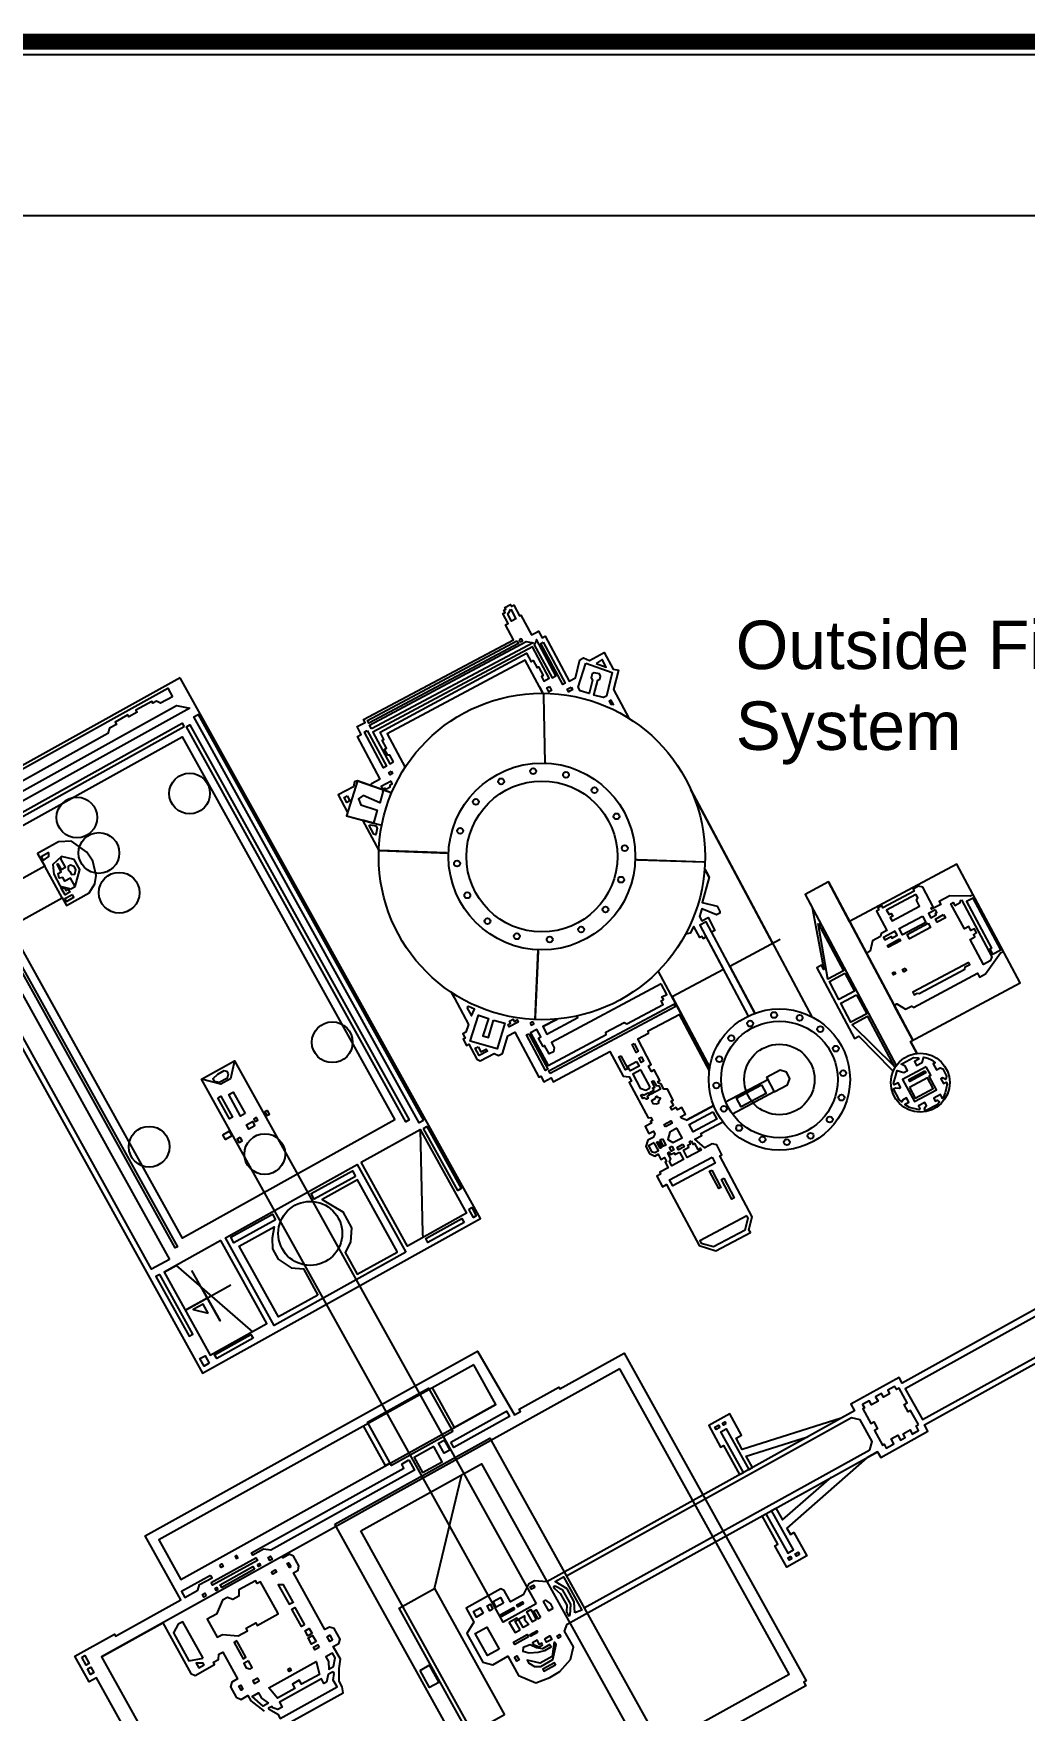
# Model space of a CAD drawing. Header units: millimetres. Extents: x 3191 to 879702, y -27549 to 222194.
# Drawn here: x 759322 to 765454, y 29160 to 39535 of the extents above; entities that cross this region are included whole.
import ezdxf

# ---------------------------------------------------------------- set-up
doc = ezdxf.new("R2010")
doc.units = ezdxf.units.MM
doc.header["$MEASUREMENT"] = 0
doc.layers.add('Granulator', color=11, linetype='Continuous')
doc.layers.add('Worker-Walkway', color=8, linetype='Continuous')
doc.styles.get("Standard").update_dxf_attribs({"font": 'arial.ttf'})

msp = doc.modelspace()

# ---------------------------------------------------------------- linework, layer by layer
at = {"const_width": 100}
msp.add_lwpolyline([(775620.85434, 36996.71558), (775620.85434, 39485.35625), (735556.73336, 39485.35625)], dxfattribs=at)
at = {"layer": 'Granulator'}
for points in [[(761467.78106, 34921.30204), (761326.13199, 35186.8892), (761349.95542, 35199.59526), (761324.54329, 35247.24213), (761373.95486, 35273.59544), (761364.77826, 35290.80126), (762291.68627, 35785.16123), (762242.9797, 35876.48439), (762259.74434, 35885.42569), (762227.03799, 35946.74897), (762239.83205, 35953.5726), (762232.30254, 35967.69019), (762245.0966, 35974.51381), (762239.44946, 35985.10201), (762274.30226, 36003.69051), (762280.89059, 35991.33761), (762294.56701, 35998.63184), (762329.62633, 35932.89681), (762338.00865, 35937.36746), (762403.42134, 35814.7209), (762440.48002, 35834.48588), (762447.09764, 35838.01535), (762468.9803, 35796.9861), (762488.39199, 35807.33919), (762637.33528, 35528.07561), (762675.71748, 35548.54649), (762703.18722, 35660.66435), (762724.80478, 35672.19392), (762761.68725, 35656.16479), (762853.89276, 35705.34196), (762908.71707, 35602.54826), (762941.98182, 35596.48969), (762910.45331, 35477.10709), (763005.36591, 35299.14923)], [(761548.83907, 35028.56736), (761526.25051, 35070.92013), (761513.4858, 35071.47886), (761494.42671, 35107.214), (761505.45607, 35113.09644), (761479.10276, 35162.50801), (761490.5733, 35168.62574), (761466.80826, 35213.18438), (762373.06926, 35701.63243), (762401.06966, 35649.13264), (762414.3049, 35656.19157), (762437.83464, 35612.0741), (762447.09931, 35617.01535), (762475.57031, 35563.63321), (762464.98211, 35557.98607), (762480.51175, 35528.86854), (762513.59985, 35546.51585), (762409.83367, 35741.07389), (761421.60237, 35214.00757), (761527.01563, 35016.36131), (761548.83907, 35028.56736)], [(762433.00985, 35778.36818), (762420.89239, 35754.33868), (762530.54101, 35548.75127), (762553.92327, 35561.22204), (762434.39215, 35785.33878), (762433.00985, 35778.36818)], [(762452.60025, 35493.01539), (762473.45453, 35453.91433), (762452.60025, 35493.01539), (762364.599, 35658.01472), (761510.48481, 35202.47883), (761621.30868, 34994.68787)], [(762739.09915, 35639.01756), (762902.74663, 35582.93057), (762867.24774, 35435.9303), (762849.60076, 35426.5184), (762790.13005, 35442.4003), (762814.33524, 35534.07695), (762826.68813, 35540.66528), (762830.42327, 35560.22413), (762823.59965, 35573.0182), (762790.51135, 35580.87089), (762779.04081, 35574.75316), (762772.33512, 35549.07664), (762780.33524, 35534.0767), (762760.54173, 35453.25302), (762704.89456, 35468.34083), (762692.65909, 35491.28191), (762739.09915, 35639.01756)], [(762802.65798, 35637.78275), (762865.89345, 35614.84205), (762840.48132, 35662.48892), (762802.65798, 35637.78275)], [(758618.03271, 34632.76895), (760152.54722, 35485.06739), (760181.82145, 35432.36082)], [(760181.82145, 35432.36082), (760108.18662, 35391.46264), (760083.85106, 35405.29485), (760059.30612, 35391.66213), (760053.24942, 35402.56687), (759955.9783, 35348.54065), (759963.04451, 35335.81834), (759912.13645, 35307.54304), (759905.575, 35319.35656), (759826.48564, 35275.42884), (759834.56124, 35260.88918), (759792.74406, 35237.66313), (759782.0304, 35205.55304), (759042.95443, 34795.05625)], [(762486.25056, 35064.42741), (762486.78019, 35035.80976), (762487.04516, 35021.49273), (762479.34438, 35437.59204), (762479.04314, 35453.86877)], [(762894.89497, 35413.84227), (762884.39504, 35404.84219), (762893.80694, 35387.1952), (762911.10108, 35384.51886), (762894.89497, 35413.84227)], [(761327.10466, 34912.00685), (761308.92824, 34905.7126), (761301.22258, 34875.53607), (761206.8112, 34825.18241), (761264.87392, 34716.31679)], [(761327.10466, 34912.00685), (761517.1934, 34845.65535), (761538.10913, 34838.35461), (761327.10466, 34912.00685), (761258.31218, 34695.6828), (761460.37141, 34641.94904), (761476.63118, 34637.62507)], [(761467.78106, 34921.30204), (761414.39892, 34892.83105), (761401.59889, 34886.00424)], [(761534.07526, 34909.62607), (761473.19316, 34877.15502), (761479.78149, 34864.80213), (761495.3697, 34867.44931), (761505.57562, 34862.12585), (761528.07553, 34874.12602), (761529.51661, 34887.36133), (761541.8695, 34893.94966), (761534.07526, 34909.62607)], [(761483.04636, 34842.74333), (761464.01746, 34775.36083), (761361.28182, 34820.30123), (761333.39962, 34800.33043), (761347.10578, 34764.00701), (761447.98839, 34729.97836), (761429.60654, 34663.50763), (761426.1606, 34651.04675)], [(761483.04636, 34842.74333), (761484.89925, 34848.83158), (761487.12664, 34856.15032)], [(763897.58288, 33904.64399), (763390.48069, 34855.44324), (764139.02381, 33451.95051)], [(761258.31218, 34695.6828), (761426.1606, 34651.04675), (761356.70196, 34669.51794), (761458.55094, 34481.23567)], [(761407.63613, 34639.88982), (761440.22441, 34634.03712), (761447.98923, 34619.47836), (761441.01895, 34578.36066), (761428.37186, 34582.9488), (761399.90087, 34636.33094), (761407.63613, 34639.88982)], [(759499.90804, 34188.71665), (759526.27057, 34141.25242), (759666.2959, 34219.02514), (759701.82548, 34273.97117), (759708.50593, 34325.36486), (759689.65419, 34414.34006), (759651.22625, 34470.58774), (759557.8316, 34538.16561), (759475.51733, 34534.47058), (759346.12422, 34462.6032), (759391.10343, 34384.61311)], [(761877.4904, 34465.48162), (761464.60793, 34481.0079), (761458.55094, 34481.23567), (761890.36869, 34464.99733)], [(759579.10803, 34258.34291), (759607.77409, 34363.74918), (759573.51031, 34425.43915), (759495.23925, 34444.23624), (759440.33894, 34394.37076), (759446.94399, 34333.46275), (759487.27734, 34260.84485), (759552.65933, 34243.6528), (759579.10803, 34258.34291)], [(759579.10803, 34258.34291), (759550.32641, 34310.16257), (759515.76709, 34290.96767), (759502.64899, 34314.58605), (759480.47344, 34309.64961), (759473.66408, 34337.69437), (759493.76489, 34348.85874), (759467.72434, 34395.74325), (759472.66145, 34398.48542), (759492.63242, 34362.52882), (759519.78586, 34377.61036), (759490.80847, 34429.78249), (759495.23925, 34444.23624)], [(759545.63598, 34351.83852), (759556.40465, 34332.45015), (759577.05153, 34335.15395), (759583.01451, 34364.29631), (759572.83326, 34382.62707), (759551.0136, 34390.34231), (759537.26026, 34382.70344), (759536.11912, 34363.15802), (759545.63598, 34351.83852)], [(763058.75542, 34423.43175), (763467.10846, 34410.02308), (763477.59632, 34409.6787), (763058.75542, 34423.43175), (763045.70589, 34423.86024)], [(763486.02072, 34345.87616), (763502.02094, 34315.87629), (763475.18801, 34366.18712), (763502.02094, 34315.87629), (763459.84566, 34159.08185), (763551.69877, 34136.67078), (763569.81668, 34102.70033), (763568.93439, 34093.72973), (763547.75801, 34082.43546), (763458.4342, 34119.2289), (763443.5522, 34072.7582), (763457.90534, 34045.84654), (763495.84637, 34066.08212), (763538.6705, 33985.78833), (763517.93529, 33974.72935)], [(764748.37965, 33299.96246), (764787.78647, 33226.07603), (764748.37965, 33299.96246), (765427.91429, 33662.38755), (765036.28413, 34396.68069), (764370.93846, 34041.82319), (764240.56805, 34286.26325), (764762.56862, 33307.53005), (764240.56805, 34286.26325), (764096.83813, 34209.60589), (764661.17811, 33151.48776)], [(759535.7737, 34241.65447), (759546.15072, 34222.97125), (759530.98702, 34214.54905), (759516.88087, 34206.71422), (759505.91656, 34226.45484), (759491.62363, 34252.18844), (759515.01056, 34245.80518), (759521.47179, 34234.17212), (759535.7737, 34241.65447)], [(764762.56862, 33307.53005), (764647.82012, 33522.67955), (764664.73675, 33531.70191), (764718.00895, 33498.73239), (764754.56711, 33518.23043), (764768.38012, 33509.94018), (765164.41356, 33721.16187), (765176.63534, 33698.24644), (765213.6814, 33718.0047), (765306.41326, 33847.00693), (765324.34737, 33856.57197), (765137.35512, 34207.17603), (765118.93357, 34197.35103), (764991.34132, 34199.44985), (764926.99851, 34165.13305), (764936.3608, 34147.57908), (764879.32961, 34117.16189), (764875.4285, 34124.47634), (764889.56432, 34132.01558), (764824.80643, 34253.43441), (764799.06689, 34259.72013), (764766.09079, 34242.13255), (764772.44437, 34230.21979), (764578.60688, 34126.8379), (764571.50111, 34140.16097), (764546.35478, 34126.74935), (764553.20462, 34113.90612), (764539.02437, 34106.34318), (764602.82043, 33986.72774), (764566.98748, 33967.61648), (764563.44511, 33948.9111), (764512.7612, 33921.87919), (764499.75382, 33857.95724), (764475.81235, 33845.18823)], [(764096.83813, 34209.60589), (764140.62056, 34127.51535), (764212.90518, 33745.22407), (764199.09546, 33771.11684), (764169.23033, 33755.18848), (764402.66836, 33317.50017), (764429.547, 33331.83571), (764630.49309, 33125.48898), (764640.79405, 33114.91116)], [(764782.23413, 34209.09234), (764600.84053, 34112.34732), (764615.92111, 34084.07177), (764629.58782, 34091.36081), (764639.03397, 34073.6496), (764623.81423, 34065.53226), (764634.42033, 34045.64619), (764804.94266, 34136.59309), (764785.55327, 34172.94753), (764793.79287, 34188.91617), (764782.23413, 34209.09234)], [(765064.34045, 34175.11576), (765252.10238, 33823.06856), (765242.3733, 33797.92416), (765200.44158, 33775.56017), (765117.74668, 33930.61026), (765146.32241, 33945.85093), (765138.69929, 33960.14401), (765158.26738, 33970.58051), (765144.18109, 33996.99181), (765122.12817, 33985.23004), (765109.03618, 34009.77708), (765082.63468, 33995.69602), (764999.4427, 34151.67814), (765012.7987, 34158.80147), (765022.24485, 34141.09026), (765056.41146, 34159.31278), (765057.83847, 34170.84979), (765064.67188, 34174.49434)], [(765136.32235, 34186.76663), (765095.63304, 34165.06527), (765249.42221, 33876.71584), (765239.17227, 33871.2491), (765256.07576, 33839.55562), (765307.32562, 33866.88938), (765136.63295, 34186.93229)], [(763942.99446, 33929.99728), (763630.64278, 33763.40667), (763785.11529, 33473.77601), (763483.81716, 34038.69968), (763445.43496, 34018.2288), (763745.01175, 33456.53258)], [(764177.62043, 34030.06344), (764334.33886, 33736.22174), (764236.68858, 33684.14064), (764177.62043, 34030.06344)], [(764903.64456, 34114.60183), (764859.53861, 34091.07823), (764873.95632, 34064.04551), (764908.43353, 34082.43369), (764902.63322, 34093.30907), (764911.64076, 34098.11318), (764903.02335, 34114.27052)], [(763445.43496, 34018.2288), (763591.08409, 33745.14167), (763273.43832, 33575.72749), (763506.76757, 33138.24313), (763188.24121, 33735.46916)], [(763466.14146, 33936.90543), (763483.78845, 33946.31732), (763466.14146, 33936.90543), (763459.31784, 33949.69949), (763444.75907, 33941.93467), (763408.52326, 34009.87558), (763404.99387, 34007.9932), (763385.64121, 33969.90481), (763364.7589, 33964.43407), (763355.95444, 33962.12748)], [(764653.0536, 33981.33123), (764581.61434, 33943.2296), (764589.40322, 33928.6257), (764628.2289, 33949.33311), (764633.69766, 33939.07936), (764666.00065, 33956.30793), (764652.74299, 33981.16557)], [(762444.37734, 33859.4565), (762426.9981, 33448.98578), (762426.38357, 33434.47135), (762444.6632, 33866.20786)], [(765109.62539, 33788.96599), (764762.36854, 33603.75895), (764770.82029, 33587.91221), (764789.14606, 33597.68614), (764803.53906, 33595.38481), (765085.56874, 33745.80339), (765087.84415, 33760.9859), (765116.10927, 33776.0609), (765109.62539, 33788.96599)], [(763206.673, 33656.28581), (762526.38164, 33293.45712), (762544.26424, 33259.92785), (762538.85266, 33236.07486), (762512.38218, 33221.95702), (762484.85238, 33273.57446), (762474.70536, 33268.16261), (762447.17555, 33319.78005), (762461.29314, 33327.30957), (762436.58691, 33373.63291), (762398.20471, 33353.16203), (762506.20625, 33150.66285), (762864.88127, 33341.95969), (762863.38116, 33356.45968), (762977.20423, 33417.16642), (762994.41017, 33409.34302), (763218.08574, 33528.63884), (763205.85027, 33551.57992), (763219.52668, 33558.87414), (763211.05597, 33574.75643), (763241.49703, 33590.99196), (763206.673, 33656.28581)], [(761926.14425, 33568.89375), (761907.883, 33603.13297), (762014.3808, 33403.45324), (761997.49881, 33356.48252), (761978.08712, 33346.12944), (761992.44026, 33319.21778), (761980.52855, 33312.86475), (762001.23472, 33274.04138), (762016.23466, 33282.04149), (762065.64713, 33189.39481), (762086.50015, 33178.9832), (762172.97039, 33225.1015), (762200.14696, 33212.39583), (762223.08804, 33224.63129), (762256.23427, 33333.54331), (762300.79292, 33357.30835), (762449.26562, 33078.92713), (762461.17733, 33085.28016), (762480.23643, 33049.54501), (762525.23624, 33073.54535), (762537.47171, 33050.60427), (762888.64676, 33237.90105), (762969.82439, 33085.69578), (763007.53031, 33080.87254), (763022.11875, 33053.51971), (763008.88351, 33046.46078), (763125.59105, 32827.63814), (763142.56163, 32828.75591), (763152.20883, 32810.66775), (763140.73828, 32804.55002), (763146.15013, 32794.403), (763107.32675, 32773.69682), (763130.6212, 32730.02053), (763157.53286, 32744.37367), (763167.65065, 32725.40316), (763157.20962, 32705.66779), (763124.12152, 32688.02048), (763111.50417, 32648.99097), (763134.56332, 32605.75585), (763166.50461, 32590.49139), (763186.79865, 32601.31507), (763203.74007, 32569.55049), (763226.23998, 32581.55067), (763239.41663, 32556.84488), (763230.15196, 32551.90364), (763248.50517, 32517.49201), (763196.88773, 32489.96221), (763202.77016, 32478.93284), (763179.82908, 32466.69737), (763214.8884, 32400.96234), (763239.59419, 32414.139), (763440.30292, 32037.81699), (763545.21494, 32003.67073), (763758.30232, 32117.31941), (763748.89042, 32134.96639), (763769.62511, 32214.02537), (763568.44578, 32591.22973), (763582.1222, 32598.52395), (763549.41585, 32659.84723), (763521.94521, 32666.72938), (763476.06304, 32642.25844), (763414.97442, 32694.11092), (763457.32719, 32716.69948), (763450.73886, 32729.05237), (763587.71832, 32802.10942)], [(762003.73293, 33510.5414), (762031.26273, 33458.92396), (762051.02714, 33498.36528), (762012.9976, 33515.48264), (762003.73293, 33510.5414)], [(762169.32176, 33431.68971), (762237.61603, 33412.01376), (762190.11723, 33253.5134), (762024.88157, 33301.95332), (762076.38036, 33461.45371), (762136.6158, 33442.01299), (762102.52838, 33334.86567), (762137.3667, 33324.263), (762169.32176, 33431.68971)], [(762292.79235, 33431.80829), (762297.263, 33423.42597), (762314.46882, 33432.60258), (762321.76304, 33418.92616), (762266.17503, 33389.27868), (762258.64551, 33403.39627), (762274.08662, 33411.63168), (762266.7924, 33425.3081), (762289.73348, 33437.54356), (762292.79235, 33431.80829)], [(762474.1456, 33391.3979), (762561.41049, 33437.94003), (762474.1456, 33391.3979), (762498.61654, 33345.51574), (762689.64517, 33447.39954), (762684.48246, 33457.07945)], [(763362.62057, 32813.52229), (763531.09193, 32903.37532), (763362.62057, 32813.52229), (763331.47343, 32824.11029), (763326.29689, 32833.81613), (763355.85559, 32849.58106), (763333.97293, 32890.61031), (763307.06127, 32876.25716), (763299.29645, 32890.81592), (763272.82597, 32876.69808), (763262.94348, 32895.22741), (763281.47282, 32905.10991), (763268.06086, 32930.25686), (763279.97258, 32936.6099), (763244.20736, 33003.66845), (763222.50148, 33003.99181), (763205.79536, 33035.31522), (763191.08943, 33041.63863), (763185.67759, 33051.78565), (763196.70695, 33057.66809), (763161.88293, 33122.96194), (763145.11829, 33114.02064), (763127.23568, 33147.54991), (763144.88267, 33156.96181), (763060.64618, 33314.90235), (763127.70473, 33350.66756), (763125.76345, 33364.93226), (763317.67444, 33467.28665), (763503.80812, 33118.29238)], [(764483.43076, 33453.8714), (764388.31945, 33403.14444), (764649.85233, 33145.12912), (764484.69367, 33454.79594), (764478.83469, 33451.6711)], [(762073.91125, 33266.33605), (762090.61737, 33235.01264), (762123.70547, 33252.65995), (762130.5291, 33239.86589), (762079.79401, 33212.80668), (762055.79367, 33257.8065), (762073.44066, 33267.21839)], [(764698.81284, 33164.02128), (764767.79813, 33200.81411), (764796.16859, 33198.21698), (764800.18391, 33190.6884), (764772.90339, 33176.13853), (764786.28751, 33151.04377), (764820.15291, 33169.10565), (764831.54185, 33201.36922), (764856.65119, 33195.82428), (764878.06115, 33185.88841), (764902.23191, 33167.75516), (764889.37555, 33160.89831), (764909.2845, 33123.5697), (764932.87613, 33136.15213), (764948.31405, 33129.86164), (764964.04054, 33100.37502), (764972.07106, 33085.31808), (764968.47845, 33064.86799), (764946.60874, 33074.15553), (764936.88817, 33068.97113), (764952.9492, 33038.85726), (764969.8819, 33047.88819), (764975.23562, 33037.85016), (764968.86399, 33008.26226), (764962.92306, 32980.67437), (764950.76801, 32953.0813), (764947.89516, 32946.55966), (764935.11597, 32970.52019), (764892.71157, 32947.9041), (764901.91321, 32930.65133), (764912.88817, 32936.50475), (764929.25988, 32924.68773), (764913.79165, 32908.37966), (764841.9843, 32870.0817), (764834.62298, 32883.88391), (764841.18597, 32894.23364), (764847.03737, 32903.4612), (764837.02531, 32922.23346), (764799.16277, 32902.03973), (764806.52408, 32888.23752), (764802.40754, 32875.56619), (764741.67448, 32890.33586), (764713.80289, 32910.12169), (764739.51562, 32923.8354), (764725.12765, 32950.81235), (764698.78778, 32936.76417), (764694.96394, 32925.05463), (764678.5081, 32940.05006), (764643.03993, 33006.55167), (764656.20981, 33013.57573), (764677.93218, 33009.85049), (764687.65286, 33015.03494), (764682.80107, 33024.13188), (764672.59568, 33043.26662), (764648.13723, 33030.22188), (764643.45271, 33039.00518), (764657.72387, 33088.5198), (764666.70333, 33119.67457), (764706.9762, 33107.93879), (764729.86675, 33120.14731), (764716.14798, 33145.86953), (764690.34732, 33159.50709), (764698.81284, 33164.02128)], [(760565.51214, 33179.6066), (760540.89751, 33067.70626), (760481.72426, 33034.84032), (760361.30658, 33066.18697)], [(760527.58839, 33098.96966), (760519.71852, 33113.13891), (760499.66907, 33118.07091), (760459.98008, 33096.02689), (760432.153, 33068.21118), (760439.60916, 33054.78678), (760471.58141, 33047.7695), (760521.3023, 33075.38543), (760527.58839, 33098.96966)], [(763080.67704, 33123.28486), (763030.38313, 33096.46094), (763075.79554, 33011.31423), (763111.91328, 32998.84392), (763134.41319, 33010.84409), (763136.17782, 33020.28528), (763080.67704, 33123.28486)], [(763857.61857, 33077.52604), (763905.85455, 32987.08523), (763987.03069, 33030.37996), (764002.29509, 33070.82126), (763981.35361, 33110.0858), (763941.91235, 33121.35021), (763858.08916, 33076.64369)], [(764846.28482, 33142.14906), (764699.84191, 33064.04474), (764772.78354, 32927.28169), (764909.49594, 33000.19629), (764864.06937, 33085.36954), (764874.77294, 33091.07822), (764846.28482, 33142.14906)], [(763158.70696, 33056.6678), (763174.70719, 33026.66792), (763191.76603, 33024.43276), (763202.58971, 33004.13872), (763144.35465, 32973.07946), (763137.53103, 32985.87352), (763159.58976, 32997.63839), (763153.00143, 33009.99129), (763166.23667, 33017.05021), (763148.11877, 33051.02066), (763155.61874, 33055.02072), (763158.70696, 33056.6678)], [(763858.08916, 33076.64369), (763865.38338, 33062.96728), (763605.05274, 32924.12173)], [(763092.64876, 32974.40259), (763096.88412, 32966.46145), (763126.00164, 32981.99108), (763134.23706, 32966.54997), (763120.11947, 32959.02045), (763125.76661, 32948.43226), (763114.29606, 32942.31452), (763101.97246, 32951.60855), (763092.26662, 32946.432), (763080.73704, 32968.04956), (763092.64876, 32974.40259)], [(763182.67827, 32961.78563), (763169.8842, 32954.962), (763167.26664, 32943.93257), (763145.64908, 32932.403), (763155.06098, 32914.75601), (763176.79628, 32913.315), (763190.4727, 32920.60922), (763189.79616, 32929.31509), (763202.26661, 32948.43284), (763183.79598, 32953.31505), (763182.67827, 32961.78563)], [(763905.85455, 32987.08523), (763647.66911, 32849.38381)], [(761713.95933, 32755.56713), (761729.62757, 32114.38981), (761730.32588, 32085.81356)], [(763303.35625, 32762.08066), (763259.23878, 32738.55092), (763247.44501, 32693.7273), (763279.06281, 32673.75695), (763335.53317, 32703.87502), (763303.35625, 32762.08066)], [(763391.5039, 32684.99309), (763403.26877, 32662.93436), (763412.53344, 32667.87561), (763432.29843, 32630.81693), (763446.85719, 32638.58175), (763452.73963, 32627.55238), (763367.59291, 32582.13997), (763343.82787, 32626.69862), (763377.35714, 32644.58122), (763370.29822, 32657.81646), (763387.50403, 32666.99306), (763381.3863, 32678.46361), (763391.97449, 32684.11075)], [(763163.20987, 32673.16783), (763126.59237, 32653.63814), (763145.41617, 32618.34417), (763167.03386, 32612.87375), (763189.09259, 32624.63862), (763163.20987, 32673.16783)], [(763319.73972, 32615.55137), (763344.91655, 32568.34568), (763272.12272, 32529.5216), (763257.76958, 32556.43326), (763266.29887, 32572.31567), (763246.53388, 32609.37435), (763255.79855, 32614.3156), (763263.79866, 32599.31566), (763285.41622, 32610.84523), (763291.29866, 32599.81586), (763319.73972, 32615.55137)], [(761572.37363, 31999.12902), (761326.00204, 32442.70695), (761108.51909, 32321.91279), (761170.05034, 32284.65228), (761235.24849, 32245.17126), (761290.1617, 32146.30317), (761283.25977, 32057.19257), (761250.56957, 31992.94876), (761324.90128, 31859.11878), (761572.49723, 31996.63827), (761572.37363, 31999.12902)], [(763737.00741, 32220.99571), (763445.39095, 32065.46409), (763452.92047, 32051.3465), (763529.97945, 32030.11179), (763725.41984, 32134.34857), (763744.33106, 32206.20165), (763736.56624, 32220.76042)], [(761081.21816, 31729.49174), (760838.66848, 31594.77505), (760595.38462, 32032.7937), (760810.49224, 32152.26855), (760798.08306, 32082.85138), (760800.91754, 32017.2696), (760836.7957, 31952.67304), (760916.63597, 31898.5993), (760993.04698, 31892.40912), (761081.21816, 31729.49174)], [(766393.91227, 32127.12364), (764697.91821, 31185.1364), (764678.08434, 31220.84615), (764380.10549, 31055.34305), (764402.79013, 31014.50065), (762498.95689, 29957.07558), (762421.21143, 29961.5912), (762385.83272, 29941.94119), (762351.02505, 29876.33268), (762273.63379, 29833.34811), (762234.80857, 29903.2507), (762214.02256, 29912.6746), (761998.43293, 29792.93204), (762046.77274, 29705.89899), (762003.91897, 29636.54492), (762102.2206, 29459.55847), (762164.08401, 29443.66663), (762257.22965, 29495.40148), (762323.06382, 29376.87083), (762429.48665, 29330.56152), (762516.14966, 29365.31899), (762579.44434, 29400.47406), (762644.96077, 29475.90845), (762662.51507, 29554.34855), (762608.72911, 29651.1871), (762624.72687, 29694.77932), (764544.99077, 30761.33028), (764564.37338, 30726.433), (764856.70957, 30888.80205), (764835.31418, 30927.32323), (766563.17048, 31887.00737)], [(766472.53707, 31870.40831), (766424.22918, 31922.94891), (766375.53644, 32010.61741), (766362.80558, 32063.79938), (764716.6517, 31149.49431), (764822.15336, 30959.54461), (766472.53707, 31870.40831)], [(760130.83721, 31872.65069), (760205.57237, 31914.16002), (760662.11517, 31516.0423), (760676.06512, 31503.87756)], [(760205.57237, 31914.16002), (760359.26983, 31780.13166), (760475.95935, 31570.03886), (760302.20294, 31882.87733)], [(760359.26983, 31780.13166), (760397.02288, 31712.15945), (760261.71748, 31637.00826), (760543.41035, 31793.46582)], [(760402.75221, 31617.82421), (760370.98513, 31675.01902), (760310.3011, 31641.31396), (760402.75221, 31617.82421)], [(760666.94267, 27643.19834), (759711.91372, 29362.67325), (759666.24962, 29337.31054), (759577.88535, 29496.40536), (759822.23037, 29632.11921), (759828.8304, 29620.23624), (760232.5612, 29844.47597), (760012.47539, 30240.72786), (762070.09385, 31383.56814), (762298.39565, 30989.76404), (762335.65934, 31010.461), (762327.9009, 31024.42963), (762573.44323, 31160.80849), (762579.35452, 31150.16555), (762976.61375, 31370.81086), (764102.20609, 29344.24633), (764087.99549, 29336.35349), (764101.34631, 29312.31611), (763595.70195, 29031.47165)], [(762181.761, 31053.52925), (761926.56659, 30911.78944), (761790.46201, 31156.83794)], [(764797.56432, 30930.22817), (764749.42696, 31016.89673), (764734.31026, 31008.50064), (764709.62443, 31052.94606), (764729.18737, 31063.81168), (764678.58167, 31154.92434), (764661.68613, 31145.54023), (764650.82432, 31165.09631), (764607.69604, 31141.14205), (764619.54509, 31119.80852), (764581.75248, 31098.81779), (764569.16276, 31121.48486), (764533.14899, 31101.48213), (764548.45436, 31073.9257), (764507.54964, 31051.20645), (764493.23176, 31076.98497), (764452.32617, 31054.26523), (764464.66908, 31032.04252), (764453.99863, 31026.11595), (764503.8639, 30936.33638), (764521.20415, 30945.96749), (764545.1493, 30902.85561), (764525.14078, 30891.7425), (764575.00605, 30801.96293), (764585.23267, 30807.64299), (764598.31626, 30784.08673), (764635.66416, 30804.83047), (764646.33549, 30810.75752), (764630.04289, 30840.09141), (764671.39232, 30863.05767), (764687.93173, 30833.27942), (764715.49772, 30848.59009), (764702.66119, 30871.70153), (764745.78946, 30895.65579), (764759.61348, 30870.76645), (764798.74022, 30892.49818), (764783.18805, 30920.49898), (764797.56432, 30930.22817)], [(761529.40209, 30691.19675), (761500.88089, 30675.35553), (761364.77631, 30920.40403)], [(764498.01622, 30773.76417), (764512.00882, 30823.98974), (764436.96411, 30959.10346), (764384.31175, 30971.15086), (762620.39958, 29991.44061)], [(764402.79013, 31014.50065), (764320.5088, 30968.80003), (763707.61444, 30774.88198), (763669.04763, 30844.31932), (763703.55183, 30863.48361), (763630.19947, 30995.55032), (763499.89978, 30923.17941), (763573.75634, 30790.2049), (763591.008, 30799.7868), (763691.25384, 30619.29991), (763714.86217, 30632.41242), (763575.04135, 30884.15178), (763608.18422, 30902.55996), (763748.00504, 30650.8206), (763771.15988, 30663.68123), (763732.67146, 30732.97742), (764078.8706, 30842.99591), (764114.24632, 30854.23795)], [(761644.54397, 30710.13751), (761680.09439, 30646.13102), (760790.91809, 30152.26566), (760745.80627, 30159.01694), (760679.07494, 30121.9531), (760671.12465, 30136.26714), (761614.26369, 30660.10444), (761600.31262, 30685.22254), (761644.54397, 30710.13751)], [(762729.53303, 29794.95209), (764498.01622, 30773.76417)], [(764544.99077, 30761.33028), (764478.28575, 30724.28104), (763983.98173, 30289.0069), (764005.78074, 30249.75904), (764026.48308, 30261.25751), (764106.94194, 30116.39595), (763982.72875, 30047.40559), (763909.40413, 30179.42237), (763927.96449, 30189.73115), (763830.80639, 30364.65874), (763853.65072, 30377.34691), (763988.85832, 30133.91337), (764023.83793, 30153.34171), (763888.63033, 30396.77525), (763916.28579, 30412.13562), (763956.55732, 30339.62903), (764229.55004, 30576.61812), (764259.96424, 30603.02114)], [(761803.46076, 29914.89428), (761969.77209, 30611.31168), (761971.31853, 30617.78727)], [(760859.35705, 29058.39186), (761237.7726, 29268.57103), (761232.40524, 29307.20391), (761213.57222, 29341.1117), (761212.79191, 29419.43116), (761220.72058, 29477.07603), (761177.16971, 29555.48688), (761211.93793, 29574.79781), (761218.82186, 29601.36), (761182.33312, 29667.05589), (761152.6129, 29676.61456), (761125.05217, 29661.30681), (760930.38934, 30011.78609), (760958.77985, 30027.55472), (760964.34491, 30054.49322), (760930.44576, 30115.5267), (760904.72994, 30127.8648), (760864.87428, 30105.72822), (760860.72922, 30113.19116)], [(760417.28013, 29995.43625), (760237.88408, 29895.79629), (760257.70787, 29860.10469), (760337.82617, 29904.60391), (760349.49374, 29938.99189), (760426.56397, 29981.79815), (760418.5862, 29996.16167)], [(762672.09914, 29764.16048), (762667.72989, 29832.61063), (762623.367, 29912.48348), (762550.83472, 29958.69106), (762601.34766, 29986.74691), (762715.56954, 29781.09697), (762672.09914, 29764.16048)], [(760833.17726, 29764.23852), (760726.06517, 29957.08771), (760705.28914, 29945.54831), (760695.63716, 29962.92614), (760593.02802, 29905.93508), (760591.65189, 29867.45818), (760554.76361, 29846.96973), (760521.65287, 29859.63653), (760491.12476, 29842.68064), (760453.6068, 29756.40047), (760397.21436, 29725.07904), (760459.12758, 29613.60782), (760490.50389, 29631.03482), (760587.96075, 29621.38578), (760646.47325, 29653.88473), (760638.23405, 29668.71894), (760698.01841, 29701.9243), (760706.2576, 29687.0901), (760836.00206, 29759.15263), (760833.17726, 29764.23852)], [(760927.96676, 29831.13627), (760868.87859, 29937.52114), (760836.283, 29938.27322), (760903.37516, 29817.47763), (760932.20687, 29833.49131)], [(762643.06755, 29750.43877), (762646.04466, 29817.5628), (762597.60225, 29904.78058), (762549.95983, 29929.97446), (762539.85689, 29924.36309), (762544.95591, 29915.18261), (762580.86364, 29884.07093), (762621.14728, 29811.54256), (762620.11519, 29770.12561), (762633.37323, 29746.25526), (762643.06755, 29750.43877)], [(762432.26222, 29721.04778), (762409.30123, 29708.29481), (762374.88149, 29770.26558), (762400.13797, 29784.29351), (762409.8265, 29766.84986), (762409.8265, 29766.84986), (762409.8265, 29766.84986), (762432.26222, 29721.04778)], [(762456.60033, 29734.56563), (762444.66065, 29727.9341), (762418.14481, 29775.67435), (762432.8396, 29783.83611), (762459.35544, 29736.09587)], [(762534.82193, 29790.6256), (762510.48383, 29777.10776), (762478.1041, 29835.40561), (762489.58415, 29841.78185), (762520.39263, 29819.8511), (762534.82193, 29790.6256)], [(759743.08333, 29492.42945), (760121.46204, 29702.58816), (760296.07495, 29388.20762), (760321.3231, 29376.7198), (760442.58821, 29444.07274), (760434.58422, 29458.48346), (760465.53599, 29475.67465), (760469.12532, 29508.17065), (760492.86872, 29521.35819), (760584.52797, 29356.33096), (760548.0616, 29336.07685), (760540.23468, 29306.2179), (760576.01728, 29241.79338), (760606.30183, 29229.22042), (760648.27841, 29252.53501), (760665.93413, 29220.74691), (760749.56984, 29156.15384)], [(760371.07274, 29483.16988), (760245.5988, 29709.07852), (760217.19075, 29693.30015), (760187.07657, 29641.63519), (760283.83079, 29467.43474), (760371.07274, 29483.16988)], [(762332.61171, 29660.29416), (762303.29124, 29713.08399), (762318.9044, 29721.75584), (762313.29538, 29731.85455), (762265.99629, 29705.58374), (762301.43553, 29641.77742), (762332.61171, 29660.29416)], [(762387.41125, 29692.53281), (762352.51146, 29673.14881), (762323.19099, 29725.93864), (762360.84589, 29746.85288), (762359.76799, 29722.8289), (762387.41125, 29692.53281)], [(762544.6652, 29584.66407), (762531.17361, 29494.28049), (762458.15842, 29453.72647), (762376.53779, 29470.86047), (762384.95144, 29455.71217), (762422.13551, 29433.11822), (762460.44874, 29433.37521), (762535.30067, 29474.94939), (762555.98573, 29567.52641), (762544.6652, 29584.66407)], [(762472.47304, 29568.59292), (762467.37377, 29577.77385), (762452.22024, 29569.35729), (762438.19757, 29594.60431), (762409.72636, 29578.79086), (762415.59051, 29568.2328), (762450.73655, 29554.71811), (762473.23792, 29567.2158)], [(760652.16839, 29466.65165), (760622.91214, 29450.40217), (760637.74305, 29423.69997), (760660.11675, 29418.37931), (760674.53261, 29426.38615), (760652.16839, 29466.65165)], [(761164.61003, 29510.93265), (761130.69001, 29492.09283), (761146.46252, 29463.69533), (761148.94644, 29416.27038), (761177.35449, 29432.04875), (761187.59003, 29486.53833), (761171.81752, 29514.93583), (761164.61003, 29510.93265)], [(762517.87724, 29567.98358), (762471.95614, 29542.47813), (762433.59364, 29548.80051), (762394.26497, 29566.59942), (762352.42744, 29549.9694), (762349.66629, 29526.81245), (762389.35493, 29517.02171), (762444.40158, 29521.76797), (762486.08476, 29531.10448), (762526.03602, 29553.29417), (762517.87724, 29567.98358)], [(760377.65611, 29441.34955), (760371.30011, 29452.79316), (760329.37749, 29453.35611), (760345.62093, 29424.11073), (760377.4209, 29441.77304)], [(761174.89089, 29399.53657), (761146.05918, 29383.52289), (761134.0341, 29335.24952), (761119.19458, 29327.00738), (761103.18661, 29355.82881), (760843.69682, 29211.70327), (760860.41119, 29181.61002), (760834.12319, 29167.00916), (760803.78998, 29175.67325), (760798.14013, 29185.8455), (760776.09224, 29173.59968), (760779.15276, 29168.0894), (760832.74959, 29138.51683), (760848.52235, 29110.11887), (761200.44465, 29305.58319), (761176.90337, 29347.96793), (761181.62441, 29389.41149), (761175.73908, 29400.00768)], [(761090.6694, 29383.34749), (760980.85278, 29322.35325), (760966.728, 29347.78409), (760923.9041, 29323.99888), (760939.20593, 29296.44881), (760831.08482, 29236.39629), (760778.39157, 29300.30204), (761070.52952, 29462.561), (761090.6694, 29383.34749)], [(762553.70786, 29440.7255), (762545.54933, 29455.41446), (762473.45339, 29415.371), (762480.08216, 29403.43628), (762552.1781, 29443.47974)], [(760775.35213, 29204.88717), (760742.70397, 29186.75376), (760673.9001, 29246.70206), (760713.75576, 29268.83865), (760731.88239, 29236.20268), (760775.35213, 29204.88717)]]:
    msp.add_lwpolyline(points, dxfattribs=at)
for points in [[(762274.65543, 35973.27874), (762306.42059, 35913.72016), (762279.95011, 35899.60231), (762257.77331, 35943.30803)], [(762312.65691, 35778.77903), (762322.06881, 35761.13204), (761397.80784, 35268.18386), (761388.39594, 35285.83085)], [(761413.0434, 35233.2428), (761400.33734, 35257.06623), (762370.92165, 35774.72065), (762413.18641, 35766.66215)], [(762327.71569, 35784.54385), (762334.77461, 35771.30861), (762347.1275, 35777.89694), (762340.06858, 35791.13218)], [(762476.42169, 35769.22145), (762611.48243, 35515.98718), (762596.92367, 35508.22236), (762461.86292, 35761.45663)], [(760229.61478, 35549.92201), (758509.18651, 34594.36355), (760368.00361, 31247.66985), (762088.43188, 32203.22832)], [(762515.15906, 35495.78057), (762528.10042, 35471.51596), (762511.77695, 35462.80995), (762498.83559, 35487.07456)], [(762649.92379, 35491.72277), (762658.1592, 35476.28165), (762632.57107, 35462.6344), (762624.33566, 35478.07551)], [(760288.65389, 35362.08917), (758656.86869, 34455.76475), (758672.85284, 34527.30059), (760206.95457, 35378.54334)], [(761734.7411, 32810.558), (761708.67577, 32796.08082), (760313.92659, 35307.24682), (760339.99192, 35321.724)], [(760255.06194, 35245.4402), (758863.562, 34472.57477), (758850.71042, 34495.7133), (760242.21036, 35268.57874)], [(761557.94239, 32813.73856), (760242.90498, 32083.34185), (758926.53228, 34453.39549), (760241.56969, 35183.79219)], [(760268.21669, 35246.92424), (760288.99778, 35258.46645), (761646.84233, 32813.74513), (761626.06124, 32802.20292)], [(761387.36701, 35222.94849), (761505.25104, 35001.91997), (761487.16287, 34992.27277), (761369.27884, 35213.30129)], [(761535.78067, 34972.30255), (761544.25138, 34956.42026), (761528.81027, 34948.18485), (761520.33956, 34964.06714)], [(761262.87006, 34819.94754), (761279.34088, 34789.06532), (761259.9292, 34778.71223), (761243.45838, 34809.59445)], [(759415.83367, 34468.3996), (759368.9318, 34442.34941), (759382.44155, 34418.02589), (759416.88505, 34444.07554)], [(759391.10343, 34384.61311), (756763.51615, 32925.20133), (756872.32075, 32729.30487), (759499.90804, 34188.71665)], [(759563.07108, 34207.46084), (759516.16921, 34181.41065), (759525.17563, 34165.19512), (759572.0775, 34191.2453)], [(764822.34831, 34074.03683), (764843.06342, 34035.19671), (764699.8744, 33958.82784), (764679.15929, 33997.66796)], [(764858.92708, 34030.88596), (764873.01336, 34004.47466), (764742.55913, 33934.8978), (764728.47285, 33961.3091)], [(764953.90969, 34083.93911), (764964.51591, 34064.05283), (764913.26605, 34036.71907), (764902.65984, 34056.60536)], [(760162.37274, 31951.2629), (760051.51945, 31889.69288), (758954.03464, 33865.65141), (759064.88793, 33927.22143)], [(759122.34845, 33960.71357), (759136.0721, 33968.33594), (760212.76522, 32029.81167), (760199.04157, 32022.1893)], [(764681.55665, 33933.87324), (764687.35685, 33922.99807), (764611.87972, 33882.74287), (764606.07953, 33893.61804)], [(764343.38117, 33721.1067), (764402.15052, 33610.91617), (764306.06266, 33559.66837), (764247.29331, 33669.8589)], [(764649.78097, 33730.14362), (764656.24403, 33718.02561), (764644.13045, 33711.56492), (764637.6674, 33723.68293)], [(764716.72883, 33753.47751), (764723.85486, 33740.11645), (764707.0821, 33731.17081), (764699.95607, 33744.53187)], [(762519.55956, 33102.25119), (762511.32415, 33117.6923), (763283.82102, 33529.69816), (763292.05643, 33514.25705)], [(764415.51391, 33588.68244), (764478.65975, 33470.28615), (764380.42349, 33417.89252), (764317.27765, 33536.28881)], [(762395.0572, 33413.25025), (762402.11612, 33400.015), (762417.55724, 33408.25042), (762410.49831, 33421.48566)], [(762386.73417, 33347.0443), (762503.67701, 33127.78048), (762490.00059, 33120.48626), (762373.05776, 33339.75008)], [(762956.67638, 33211.28392), (762999.50051, 33130.99012), (762985.8241, 33123.6959), (762942.99996, 33203.98969)], [(763038.55815, 33287.25512), (763064.44087, 33238.72591), (763051.64681, 33231.90228), (763025.76409, 33280.4315)], [(763083.70585, 33203.66723), (763097.3531, 33178.0791), (763082.79433, 33170.31428), (763069.14708, 33195.90242)], [(762431.55006, 29819.91223), (762227.34451, 29706.49259), (760361.30658, 33066.18697), (760565.51214, 33179.6066)], [(763053.35312, 33175.57877), (763068.88275, 33146.46124), (763015.05944, 33117.75495), (762999.52981, 33146.87248)], [(764836.58987, 33116.97369), (764843.07898, 33104.80684), (764744.31514, 33052.13183), (764737.82604, 33064.29868)], [(763827.53069, 33030.87875), (763856.00168, 32977.49662), (763700.26701, 32894.43661), (763671.79602, 32947.81875)], [(764741.85645, 33014.56154), (764776.89988, 32948.85631), (764889.7725, 33009.05614), (764854.72908, 33074.76137)], [(760462.13339, 32950.16065), (760481.39934, 32960.86132), (760553.21882, 32831.55446), (760533.95287, 32820.85379)], [(760631.19276, 32853.26325), (760603.67079, 32837.97703), (760529.55928, 32971.41056), (760557.08124, 32986.69678)], [(760690.79618, 32778.37018), (760653.64103, 32757.73351), (760639.1243, 32783.87005), (760676.27945, 32804.50672)], [(760701.65668, 32828.79056), (760684.67699, 32819.35972), (760693.60809, 32803.27979), (760710.58778, 32812.71063)], [(760770.3227, 32872.05542), (760754.12461, 32863.05869), (760766.11588, 32841.4691), (760782.31397, 32850.46583)], [(763231.97383, 32771.60953), (763224.44431, 32785.72712), (763266.3559, 32808.08038), (763273.88542, 32793.96279)], [(763526.3849, 32863.46471), (763550.38524, 32818.46489), (763403.91524, 32740.34613), (763379.9149, 32785.34595)], [(760493.1084, 32722.56947), (760532.46598, 32744.42941), (760548.7588, 32715.09513), (760509.40122, 32693.23518)], [(760600.8534, 32705.00549), (760582.08654, 32694.58202), (760593.49845, 32674.03552), (760612.26532, 32684.45899)], [(761348.58844, 32552.63321), (761713.95933, 32755.56713), (762002.11032, 32236.76778), (761636.73943, 32033.83387)], [(761734.60588, 32761.0623), (761755.16035, 32772.47864), (761968.08948, 32389.11194), (761947.53501, 32377.6956)], [(763190.06275, 32681.25627), (763209.12184, 32645.52112), (763198.97483, 32640.10928), (763179.91573, 32675.84443)], [(763214.0038, 32697.99175), (763235.18057, 32658.28603), (763221.06298, 32650.75651), (763199.88621, 32690.46223)], [(763520.53407, 32584.37643), (763541.00495, 32545.99423), (763277.18249, 32405.28635), (763256.71161, 32443.66854)], [(763271.35709, 32652.08042), (763283.82785, 32628.69816), (763269.26909, 32620.93334), (763256.79832, 32644.3156)], [(763340.18053, 32663.28682), (763348.41594, 32647.84571), (763312.23962, 32628.55132), (763304.00421, 32643.99243)], [(761625.86503, 31995.16019), (760810.81428, 31542.46555), (760509.53701, 32084.898), (761324.58776, 32537.59264)], [(761314.49258, 32464.89183), (761059.55013, 32323.29197), (761040.38231, 32357.80252), (761295.32476, 32499.40239)], [(763518.85821, 32503.5823), (763576.0355, 32396.37685), (763562.80026, 32389.31792), (763505.62297, 32496.52337)], [(763592.88801, 32452.96521), (763657.35951, 32332.08335), (763643.24192, 32324.55383), (763578.77042, 32445.43569)], [(762015.70397, 32262.47158), (762033.38796, 32272.29361), (762061.99235, 32220.79304), (762044.30836, 32210.97102)], [(760819.85484, 32195.94985), (760562.25673, 32052.87498), (760542.5974, 32088.27049), (760800.1955, 32231.34536)], [(761986.69206, 32179.18612), (761762.7324, 32054.79468), (761748.97082, 32079.57162), (761972.93048, 32203.96306)], [(760480.98459, 32067.12918), (760130.83721, 31872.65069), (760415.91466, 31359.38507), (760766.06204, 31553.86355)], [(760103.00372, 31857.28243), (760079.5971, 31844.28196), (760284.15801, 31475.98176), (760307.56463, 31488.98224)], [(760680.43304, 31462.86721), (760455.58831, 31337.98418), (760442.80977, 31360.99122), (760667.6545, 31485.87425)], [(760409.26096, 31308.77952), (760377.3931, 31291.07951), (760351.83601, 31337.09358), (760383.70387, 31354.79359)], [(762950.10115, 31273.66793), (759743.08333, 29492.42945), (760791.83498, 27604.21219), (763998.85281, 29385.45066)], [(762045.65643, 31298.57775), (760097.52216, 30216.54706), (760233.62674, 29971.49856), (762181.761, 31053.52925)], [(761916.20763, 30886.15865), (761537.83944, 30676.00578), (761388.5948, 30944.71221), (761766.96299, 31154.86507)], [(761905.33232, 30820.50502), (762248.7244, 31011.23149), (762266.7023, 30978.86331), (761923.31022, 30788.13684)], [(763568.6976, 30912.10478), (763545.91116, 30899.44876), (763538.06726, 30913.57126), (763560.8537, 30926.22728)], [(763606.67669, 30934.98737), (763590.72583, 30926.12797), (763584.65295, 30937.06185), (763600.60381, 30945.92126)], [(761186.76578, 30312.15971), (762146.26882, 30845.08588), (763214.22737, 28922.2877), (762254.72433, 28389.36153)], [(761897.85849, 30770.86281), (761862.67977, 30751.32388), (761828.27742, 30813.26333), (761863.45615, 30832.80225)], [(761798.4925, 30793.52494), (761676.92566, 30726.00441), (761729.28119, 30631.74127), (761850.84804, 30699.2618)], [(761346.53254, 30270.76929), (762094.10627, 30685.98591), (763049.56506, 28965.73711), (762301.99133, 28550.52049)], [(760420.87121, 29951.54356), (760698.24596, 30105.60275), (760707.51449, 30088.91529), (760430.13974, 29934.8561)], [(760579.91307, 30118.24998), (760569.43646, 30112.43108), (760576.44666, 30099.80961), (760586.92327, 30105.62852)], [(760800.15182, 30095.57694), (760785.17021, 30087.25587), (760774.23805, 30106.93858), (760789.21967, 30115.25965)], [(764013.61293, 30098.15537), (763997.66207, 30089.29596), (763989.81817, 30103.41846), (764005.76902, 30112.27787)], [(764062.12374, 30125.69549), (764043.43883, 30115.31754), (764035.34207, 30129.89529), (764054.02698, 30140.27324)], [(760474.31023, 30060.29877), (760486.39902, 30067.01311), (760495.34789, 30050.90119), (760483.25909, 30044.18685)], [(760688.62148, 30034.19034), (760486.58284, 29921.97426), (760477.31406, 29938.66217), (760679.35269, 30050.87826)], [(760707.98322, 30062.86093), (760720.39656, 30069.75553), (760727.05104, 30057.77452), (760714.6377, 30050.87991)], [(760795.13784, 30018.88678), (760817.39711, 30031.25), (760825.47749, 30016.70175), (760803.21821, 30004.33853)], [(760914.07909, 30050.79578), (760905.09012, 30045.80313), (760891.78141, 30069.76472), (760900.77037, 30074.75736)], [(760391.12856, 29868.95714), (760376.575, 29860.87382), (760367.06873, 29877.9893), (760381.6223, 29886.07262)], [(760461.94648, 29908.85082), (760452.52947, 29903.62043), (760445.87498, 29915.60145), (760455.292, 29920.83184)], [(762237.12663, 29134.10373), (762017.84598, 29012.3111), (761584.18011, 29793.10165), (761803.46076, 29914.89428)], [(762423.3866, 29920.94003), (762404.09908, 29910.22738), (762395.94056, 29924.91633), (762415.22807, 29935.62898)], [(760999.2025, 29691.0253), (760979.24485, 29679.94044), (760919.85366, 29786.87089), (760939.8113, 29797.95575)], [(762103.93256, 29761.52865), (762062.60418, 29738.57409), (762043.73737, 29772.5427), (762085.06575, 29795.49726)], [(762164.3941, 29787.90236), (762145.56621, 29777.44499), (762128.73891, 29807.74159), (762147.56679, 29818.19896)], [(762230.06146, 29824.37525), (762185.51747, 29799.63468), (762166.65066, 29833.60329), (762211.19465, 29858.34386)], [(762298.30998, 29784.79752), (762219.78545, 29741.18351), (762212.9013, 29753.57803), (762291.42583, 29797.19204)], [(762353.67226, 29820.35217), (762319.23121, 29801.22296), (762312.34731, 29813.61702), (762346.78836, 29832.74623)], [(762202.38693, 29539.91337), (762130.74973, 29500.12471), (762055.02686, 29636.4594), (762126.66406, 29676.24806)], [(760580.20826, 29590.21702), (760562.91274, 29580.61076), (760618.46292, 29480.59586), (760635.75844, 29490.20212)], [(761046.00223, 29636.23648), (761019.88353, 29621.72965), (761001.96437, 29653.99207), (761028.08307, 29668.49889)], [(761070.41764, 29586.39894), (761042.30255, 29570.78329), (761020.87338, 29609.36529), (761048.98846, 29624.98095)], [(761172.40419, 29595.60683), (761156.43403, 29586.73671), (761139.71564, 29616.83722), (761155.68579, 29625.70735)], [(762384.17669, 29615.05457), (762300.60069, 29568.63487), (762292.18704, 29583.78317), (762375.76304, 29630.20286)], [(762441.01574, 29643.6212), (762399.68736, 29620.66664), (762394.33322, 29630.30646), (762435.6616, 29653.26103)], [(762485.03273, 29604.39993), (762516.71779, 29621.99842), (762528.70095, 29600.42341), (762497.01589, 29582.82493)], [(762584.92518, 29616.03495), (762569.77077, 29607.6179), (762561.86712, 29621.84797), (762577.02153, 29630.26502)], [(759620.49729, 29490.32173), (759639.73832, 29501.00856), (759667.10449, 29451.73733), (759647.86347, 29441.0505)], [(761090.2946, 29550.21899), (761063.6768, 29535.43496), (761054.16298, 29552.56405), (761080.78078, 29567.34808)], [(762298.58976, 29490.0343), (762313.28454, 29498.19606), (762327.30721, 29472.94905), (762312.61243, 29464.78729)], [(759656.43678, 29417.54121), (759675.94182, 29428.37468), (759694.67376, 29394.6489), (759675.16871, 29383.81543)], [(760895.86467, 29415.50501), (760908.1517, 29422.32946), (760915.86325, 29408.44526), (760903.57622, 29401.62081)], [(761713.81669, 29408.63832), (761770.62139, 29440.18873), (761829.39797, 29334.36487), (761772.59327, 29302.81447)], [(760618.07963, 29292.6623), (760606.06013, 29285.98644), (760592.86133, 29309.75012), (760604.88083, 29316.42598)], [(760709.22743, 29360.75641), (760679.31157, 29344.14057), (760688.358, 29327.85299), (760718.27386, 29344.46883)]]:
    msp.add_lwpolyline(points, close=True, dxfattribs=at)
for centre, radius in [((762468.01387, 34443.77107), 1010.15791), ((762468.01387, 34443.77107), 578.03504), ((762413.58243, 34971.19128), 18.34154), ((762616.86537, 34949.08685), 18.34154), ((760287.77073, 34833.35175), 126.05026), ((762468.01387, 34443.77107), 467.0604), ((762215.87271, 34908.60296), 18.34154), ((762793.64258, 34853.7526), 18.34154), ((759590.27794, 34685.15216), 126.05026), ((762059.27063, 34781.48581), 18.34154), ((762929.23913, 34692.23407), 18.34154), ((759726.46, 34465.30643), 126.05026), ((761962.02353, 34602.34266), 18.34154), ((762980.60828, 34494.96188), 18.34154), ((759851.6409, 34219.65139), 126.05026), ((761942.78313, 34399.86626), 18.34154), ((762957.84324, 34300.33934), 18.34154), ((762006.39666, 34203.91592), 18.34154), ((762861.50679, 34115.83722), 18.34154), ((762130.82305, 34043.64658), 18.34154), ((762312.41835, 33950.23264), 18.34154), ((762516.16861, 33930.277), 18.34154), ((762710.57635, 33991.7536), 18.34154), ((761170.70801, 33294.41999), 126.05026), ((763937.48139, 33064.15702), 437.03907), ((763937.48139, 33064.15702), 360.71968), ((763756.72511, 33409.79656), 18.34154), ((763904.51882, 33463.12121), 18.34154), ((764062.90131, 33445.593), 18.34154), ((763639.87285, 33319.70744), 18.34154), ((764190.66654, 33376.03515), 18.34154), ((763565.46207, 33189.35393), 18.34154), ((763937.48139, 33064.15702), 217.9548), ((764286.90275, 33255.0947), 18.34154), ((764809.1582, 33045.05048), 182.28275), ((764331.84508, 33102.83033), 18.34154), ((763547.13977, 33027.14791), 18.34154), ((763594.11146, 32882.76592), 18.34154), ((764322.16976, 32952.03614), 18.34154), ((764249.02373, 32816.12382), 18.34154), ((760037.59401, 32648.18216), 126.05026), ((760752.7171, 32602.5615), 126.05026), ((763688.05353, 32764.00192), 18.34154), ((763832.84819, 32693.32655), 18.34154), ((763983.84832, 32675.8277), 18.34154), ((764130.56014, 32716.15573), 18.34154), ((761034.12389, 32111.85729), 197.79753)]:
    msp.add_circle(centre, radius, dxfattribs=at)
at = {"layer": 'Worker-Walkway'}
for points in [[(741980.68255, 38407.68898), (741980.68255, 39404.68898), (775569.68255, 39404.68898), (775569.68255, 38407.68898)], [(774573.18263, 38407.68898), (742996.6313, 38407.68898)]]:
    msp.add_lwpolyline(points, dxfattribs=at)

# ---------------------------------------------------------------- texts
at = {"insert": (763667.18255, 35903.18898), "char_height": 300, "attachment_point": 1}
msp.add_mtext('Outside Fiber\\PSystem', dxfattribs=at)

doc.saveas('drawing.dxf')
